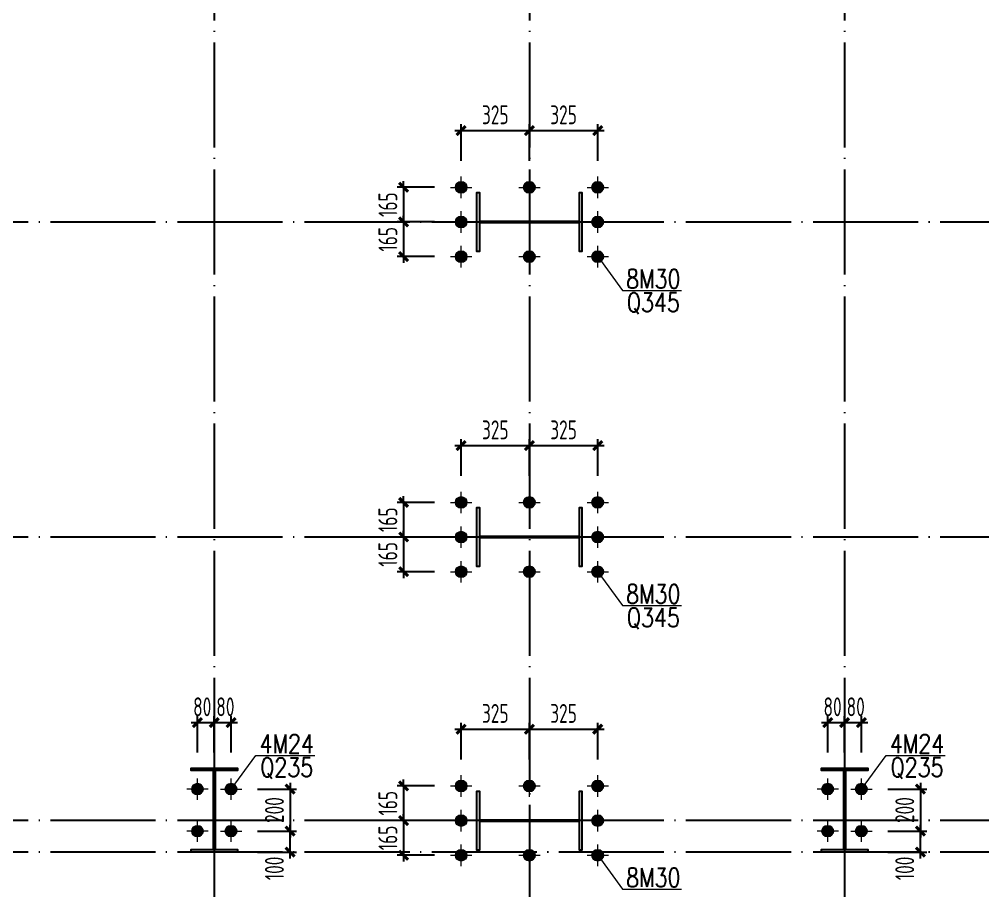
# Model space of a CAD drawing. Extents: x -1389621 to 57380, y -92505 to 283644.
# Drawn here: x -364375 to -346033, y 76332 to 92927 of the extents above; entities that cross this region are included whole.
import ezdxf
from ezdxf.enums import TextEntityAlignment as Align

# ---------------------------------------------------------------- set-up
doc = ezdxf.new("R2010")
doc.units = 0
doc.header["$LTSCALE"] = 100
doc.header["$MEASUREMENT"] = 0
doc.linetypes.add('CENTERX2', pattern=[101.6, 63.5, -12.7, 12.7, -12.7])
doc.linetypes.add('DOTE', pattern=[2.42, 2, -0.2, 0.02, -0.2])
doc.layers.get('0').update_dxf_attribs({"linetype": 'CONTINUOUS'})
doc.layers.get('Defpoints').update_dxf_attribs({"linetype": 'CONTINUOUS'})
for name, color, linetype in [('11000', 4, 'CONTINUOUS'), ('DIM', 3, 'CONTINUOUS'), ('DOTE', 1, 'DOTE'), ('PUB_DIM', 3, 'CONTINUOUS'), ('柱子', 3, 'CONTINUOUS')]:
    doc.layers.add(name, color=color, linetype=linetype)
doc.layers.add('PUB_TEXT', color=7, linetype='CONTINUOUS', lineweight=15)
doc.layers.add('轴线', color=1, linetype='CENTERX2', lineweight=13)
doc.styles.add('hztxt', font='txt', dxfattribs={"width": 0.7, "height": 10, "bigfont": 'hztxt.shx'})
doc.styles.add('TSSD_Dimension', font='tssdeng.shx', dxfattribs={"width": 0.7, "bigfont": 'hztxt.shx'})
doc.dimstyles.new('TSSD_100_100', dxfattribs={"dimtxt": 300, "dimasz": 100, "dimexe": 100, "dimexo": 250, "dimgap": 100, "dimtad": 1, "dimdec": 0, "dimzin": 0, "dimdsep": 46, "dimtxsty": 'TSSD_Dimension', "dimblk": 'ARCHTICK', "dimblk1": 'ARCHTICK', "dimblk2": 'ARCHTICK', "dimcen": 0, "dimdle": 100, "dimclrt": 7, "dimadec": 0, "dimazin": 0, "dimtfac": 1, "dimtdec": 0, "dimtix": 1, "dimtmove": 2, "dimatfit": 3, "dimfxl": 0, "dimtolj": 1, "dimtzin": 0, "dimarcsym": 0})

# ---------------------------------------------------------------- blocks, each defined once
blk = doc.blocks.new('_ArchTick')
at = {"color": 0, "linetype": 'ByBlock'}
blk.add_lwpolyline([(-0.71, -0.71, 0.5, 0.5, 0), (0.71, 0.71, 0.5, 0.5, 0)], format="xyseb", dxfattribs=at)
blk = doc.blocks.new('*D492')
at = {"layer": 'Defpoints', "color": 0, "ltscale": 100}
for p in [(-356167, 83727), (-357058, 83067), (-356167, 83067)]:
    blk.add_point(p, dxfattribs=at)
at = {"layer": 'DIM', "color": 0, "lineweight": -2, "ltscale": 100}
for p, q in [((-357058, 83727), (-357058, 83847)), ((-356467, 83727), (-357178, 83727)), ((-357058, 83727), (-357058, 83067)), ((-356467, 83067), (-357178, 83067)), ((-357058, 83067), (-357058, 82947))]:
    blk.add_line(p, q, dxfattribs=at)
at = {"layer": 'DIM', "color": 0, "lineweight": -2, "ltscale": 100, "xscale": 120, "yscale": 120, "zscale": 120}
for p, rotation in [((-357058, 83727), 270), ((-357058, 83067), 90)]:
    blk.add_blockref('_ArchTick', p, dxfattribs=dict(at, rotation=rotation))
at = {"layer": 'DIM', "color": 7, "ltscale": 100, "insert": (-357358, 83397), "char_height": 360, "attachment_point": 5, "rotation": 90, "style": 'TSSD_Dimension'}
blk.add_mtext('\\A1;165', dxfattribs=at)
blk = doc.blocks.new('*D493')
at = {"layer": 'Defpoints', "color": 0, "ltscale": 100}
for p in [(-354663, 84808), (-355963, 83931), (-354663, 83931)]:
    blk.add_point(p, dxfattribs=at)
at = {"layer": 'DIM', "color": 0, "lineweight": -2, "ltscale": 100}
for p, q in [((-355963, 84231), (-355963, 84928)), ((-354663, 84231), (-354663, 84928)), ((-356083, 84808), (-354543, 84808))]:
    blk.add_line(p, q, dxfattribs=at)
at = {"layer": 'DIM', "color": 0, "lineweight": -2, "ltscale": 100, "xscale": 120, "yscale": 120, "zscale": 120, "rotation": 180}
blk.add_blockref('_ArchTick', (-355963, 84808), dxfattribs=at)
at = {"layer": 'DIM', "color": 0, "lineweight": -2, "ltscale": 100, "xscale": 120, "yscale": 120, "zscale": 120}
blk.add_blockref('_ArchTick', (-354663, 84808), dxfattribs=at)
at = {"layer": 'DIM', "color": 7, "ltscale": 100, "insert": (-355313, 85108), "char_height": 360, "attachment_point": 5, "style": 'TSSD_Dimension'}
blk.add_mtext('\\A1;325', dxfattribs=at)
blk = doc.blocks.new('*D494')
at = {"layer": 'Defpoints', "color": 0, "ltscale": 100}
for p in [(-353363, 84808), (-354663, 83931), (-353363, 83931)]:
    blk.add_point(p, dxfattribs=at)
at = {"layer": 'DIM', "color": 0, "lineweight": -2, "ltscale": 100}
for p, q in [((-354663, 84231), (-354663, 84928)), ((-353363, 84231), (-353363, 84928)), ((-354783, 84808), (-353243, 84808))]:
    blk.add_line(p, q, dxfattribs=at)
at = {"layer": 'DIM', "color": 0, "lineweight": -2, "ltscale": 100, "xscale": 120, "yscale": 120, "zscale": 120, "rotation": 180}
blk.add_blockref('_ArchTick', (-354663, 84808), dxfattribs=at)
at = {"layer": 'DIM', "color": 0, "lineweight": -2, "ltscale": 100, "xscale": 120, "yscale": 120, "zscale": 120}
blk.add_blockref('_ArchTick', (-353363, 84808), dxfattribs=at)
at = {"layer": 'DIM', "color": 7, "ltscale": 100, "insert": (-354013, 85108), "char_height": 360, "attachment_point": 5, "style": 'TSSD_Dimension'}
blk.add_mtext('\\A1;325', dxfattribs=at)
blk = doc.blocks.new('*D495')
at = {"layer": 'Defpoints', "color": 0, "ltscale": 100}
for p in [(-356167, 83067), (-357058, 82407), (-356167, 82407)]:
    blk.add_point(p, dxfattribs=at)
at = {"layer": 'DIM', "color": 0, "lineweight": -2, "ltscale": 100}
for p, q in [((-357058, 83067), (-357058, 83187)), ((-356467, 83067), (-357178, 83067)), ((-357058, 83067), (-357058, 82407)), ((-356467, 82407), (-357178, 82407)), ((-357058, 82407), (-357058, 82287))]:
    blk.add_line(p, q, dxfattribs=at)
at = {"layer": 'DIM', "color": 0, "lineweight": -2, "ltscale": 100, "xscale": 120, "yscale": 120, "zscale": 120}
for p, rotation in [((-357058, 83067), 270), ((-357058, 82407), 90)]:
    blk.add_blockref('_ArchTick', p, dxfattribs=dict(at, rotation=rotation))
at = {"layer": 'DIM', "color": 7, "ltscale": 100, "insert": (-357358, 82737), "char_height": 360, "attachment_point": 5, "rotation": 90, "style": 'TSSD_Dimension'}
blk.add_mtext('\\A1;165', dxfattribs=at)
blk = doc.blocks.new('*D506')
at = {"layer": 'Defpoints', "color": 0, "ltscale": 100}
for p in [(-356167, 89727), (-357058, 89067), (-356167, 89067)]:
    blk.add_point(p, dxfattribs=at)
at = {"layer": 'DIM', "color": 0, "lineweight": -2, "ltscale": 100}
for p, q in [((-356467, 89727), (-357178, 89727)), ((-357058, 89727), (-357058, 89847)), ((-357058, 89727), (-357058, 89067)), ((-356467, 89067), (-357178, 89067)), ((-357058, 89067), (-357058, 88947))]:
    blk.add_line(p, q, dxfattribs=at)
at = {"layer": 'DIM', "color": 0, "lineweight": -2, "ltscale": 100, "xscale": 120, "yscale": 120, "zscale": 120}
for p, rotation in [((-357058, 89727), 270), ((-357058, 89067), 90)]:
    blk.add_blockref('_ArchTick', p, dxfattribs=dict(at, rotation=rotation))
at = {"layer": 'DIM', "color": 7, "ltscale": 100, "insert": (-357358, 89397), "char_height": 360, "attachment_point": 5, "rotation": 90, "style": 'TSSD_Dimension'}
blk.add_mtext('\\A1;165', dxfattribs=at)
blk = doc.blocks.new('*D507')
at = {"layer": 'Defpoints', "color": 0, "ltscale": 100}
for p in [(-354663, 90808), (-355963, 89931), (-354663, 89931)]:
    blk.add_point(p, dxfattribs=at)
at = {"layer": 'DIM', "color": 0, "lineweight": -2, "ltscale": 100}
for p, q in [((-356083, 90808), (-354543, 90808)), ((-355963, 90231), (-355963, 90928)), ((-354663, 90231), (-354663, 90928))]:
    blk.add_line(p, q, dxfattribs=at)
at = {"layer": 'DIM', "color": 0, "lineweight": -2, "ltscale": 100, "xscale": 120, "yscale": 120, "zscale": 120, "rotation": 180}
blk.add_blockref('_ArchTick', (-355963, 90808), dxfattribs=at)
at = {"layer": 'DIM', "color": 0, "lineweight": -2, "ltscale": 100, "xscale": 120, "yscale": 120, "zscale": 120}
blk.add_blockref('_ArchTick', (-354663, 90808), dxfattribs=at)
at = {"layer": 'DIM', "color": 7, "ltscale": 100, "insert": (-355313, 91108), "char_height": 360, "attachment_point": 5, "style": 'TSSD_Dimension'}
blk.add_mtext('\\A1;325', dxfattribs=at)
blk = doc.blocks.new('*D508')
at = {"layer": 'Defpoints', "color": 0, "ltscale": 100}
for p in [(-353363, 90808), (-354663, 89931), (-353363, 89931)]:
    blk.add_point(p, dxfattribs=at)
at = {"layer": 'DIM', "color": 0, "lineweight": -2, "ltscale": 100}
for p, q in [((-354783, 90808), (-353243, 90808)), ((-354663, 90231), (-354663, 90928)), ((-353363, 90231), (-353363, 90928))]:
    blk.add_line(p, q, dxfattribs=at)
at = {"layer": 'DIM', "color": 0, "lineweight": -2, "ltscale": 100, "xscale": 120, "yscale": 120, "zscale": 120, "rotation": 180}
blk.add_blockref('_ArchTick', (-354663, 90808), dxfattribs=at)
at = {"layer": 'DIM', "color": 0, "lineweight": -2, "ltscale": 100, "xscale": 120, "yscale": 120, "zscale": 120}
blk.add_blockref('_ArchTick', (-353363, 90808), dxfattribs=at)
at = {"layer": 'DIM', "color": 7, "ltscale": 100, "insert": (-354013, 91108), "char_height": 360, "attachment_point": 5, "style": 'TSSD_Dimension'}
blk.add_mtext('\\A1;325', dxfattribs=at)
blk = doc.blocks.new('*D509')
at = {"layer": 'Defpoints', "color": 0, "ltscale": 100}
for p in [(-356167, 89067), (-357058, 88407), (-356167, 88407)]:
    blk.add_point(p, dxfattribs=at)
at = {"layer": 'DIM', "color": 0, "lineweight": -2, "ltscale": 100}
for p, q in [((-357058, 89067), (-357058, 89187)), ((-356467, 89067), (-357178, 89067)), ((-357058, 89067), (-357058, 88407)), ((-356467, 88407), (-357178, 88407)), ((-357058, 88407), (-357058, 88287))]:
    blk.add_line(p, q, dxfattribs=at)
at = {"layer": 'DIM', "color": 0, "lineweight": -2, "ltscale": 100, "xscale": 120, "yscale": 120, "zscale": 120}
for p, rotation in [((-357058, 89067), 270), ((-357058, 88407), 90)]:
    blk.add_blockref('_ArchTick', p, dxfattribs=dict(at, rotation=rotation))
at = {"layer": 'DIM', "color": 7, "ltscale": 100, "insert": (-357358, 88737), "char_height": 360, "attachment_point": 5, "rotation": 90, "style": 'TSSD_Dimension'}
blk.add_mtext('\\A1;165', dxfattribs=at)
blk = doc.blocks.new('*D520')
at = {"layer": 'Defpoints', "color": 0, "ltscale": 100}
for p in [(-356167, 78327), (-357058, 77667), (-356167, 77667)]:
    blk.add_point(p, dxfattribs=at)
at = {"layer": 'DIM', "color": 0, "lineweight": -2, "ltscale": 100}
for p, q in [((-356467, 78327), (-357178, 78327)), ((-357058, 78327), (-357058, 78447)), ((-357058, 78327), (-357058, 77667)), ((-356467, 77667), (-357178, 77667)), ((-357058, 77667), (-357058, 77547))]:
    blk.add_line(p, q, dxfattribs=at)
at = {"layer": 'DIM', "color": 0, "lineweight": -2, "ltscale": 100, "xscale": 120, "yscale": 120, "zscale": 120}
for p, rotation in [((-357058, 78327), 270), ((-357058, 77667), 90)]:
    blk.add_blockref('_ArchTick', p, dxfattribs=dict(at, rotation=rotation))
at = {"layer": 'DIM', "color": 7, "ltscale": 100, "insert": (-357358, 77997), "char_height": 360, "attachment_point": 5, "rotation": 90, "style": 'TSSD_Dimension'}
blk.add_mtext('\\A1;165', dxfattribs=at)
blk = doc.blocks.new('*D521')
at = {"layer": 'Defpoints', "color": 0, "ltscale": 100}
for p in [(-354663, 79408), (-355963, 78531), (-354663, 78531)]:
    blk.add_point(p, dxfattribs=at)
at = {"layer": 'DIM', "color": 0, "lineweight": -2, "ltscale": 100}
for p, q in [((-355963, 78831), (-355963, 79528)), ((-354663, 78831), (-354663, 79528)), ((-356083, 79408), (-354543, 79408))]:
    blk.add_line(p, q, dxfattribs=at)
at = {"layer": 'DIM', "color": 0, "lineweight": -2, "ltscale": 100, "xscale": 120, "yscale": 120, "zscale": 120, "rotation": 180}
blk.add_blockref('_ArchTick', (-355963, 79408), dxfattribs=at)
at = {"layer": 'DIM', "color": 0, "lineweight": -2, "ltscale": 100, "xscale": 120, "yscale": 120, "zscale": 120}
blk.add_blockref('_ArchTick', (-354663, 79408), dxfattribs=at)
at = {"layer": 'DIM', "color": 7, "ltscale": 100, "insert": (-355313, 79708), "char_height": 360, "attachment_point": 5, "style": 'TSSD_Dimension'}
blk.add_mtext('\\A1;325', dxfattribs=at)
blk = doc.blocks.new('*D522')
at = {"layer": 'Defpoints', "color": 0, "ltscale": 100}
for p in [(-353363, 79408), (-354663, 78531), (-353363, 78531)]:
    blk.add_point(p, dxfattribs=at)
at = {"layer": 'DIM', "color": 0, "lineweight": -2, "ltscale": 100}
for p, q in [((-354663, 78831), (-354663, 79528)), ((-353363, 78831), (-353363, 79528)), ((-354783, 79408), (-353243, 79408))]:
    blk.add_line(p, q, dxfattribs=at)
at = {"layer": 'DIM', "color": 0, "lineweight": -2, "ltscale": 100, "xscale": 120, "yscale": 120, "zscale": 120, "rotation": 180}
blk.add_blockref('_ArchTick', (-354663, 79408), dxfattribs=at)
at = {"layer": 'DIM', "color": 0, "lineweight": -2, "ltscale": 100, "xscale": 120, "yscale": 120, "zscale": 120}
blk.add_blockref('_ArchTick', (-353363, 79408), dxfattribs=at)
at = {"layer": 'DIM', "color": 7, "ltscale": 100, "insert": (-354013, 79708), "char_height": 360, "attachment_point": 5, "style": 'TSSD_Dimension'}
blk.add_mtext('\\A1;325', dxfattribs=at)
blk = doc.blocks.new('*D523')
at = {"layer": 'Defpoints', "color": 0, "ltscale": 100}
for p in [(-356167, 77667), (-357058, 77007), (-356167, 77007)]:
    blk.add_point(p, dxfattribs=at)
at = {"layer": 'DIM', "color": 0, "lineweight": -2, "ltscale": 100}
for p, q in [((-357058, 77667), (-357058, 77787)), ((-356467, 77667), (-357178, 77667)), ((-357058, 77667), (-357058, 77007)), ((-356467, 77007), (-357178, 77007)), ((-357058, 77007), (-357058, 76887))]:
    blk.add_line(p, q, dxfattribs=at)
at = {"layer": 'DIM', "color": 0, "lineweight": -2, "ltscale": 100, "xscale": 120, "yscale": 120, "zscale": 120}
for p, rotation in [((-357058, 77667), 270), ((-357058, 77007), 90)]:
    blk.add_blockref('_ArchTick', p, dxfattribs=dict(at, rotation=rotation))
at = {"layer": 'DIM', "color": 7, "ltscale": 100, "insert": (-357358, 77337), "char_height": 360, "attachment_point": 5, "rotation": 90, "style": 'TSSD_Dimension'}
blk.add_mtext('\\A1;165', dxfattribs=at)
blk = doc.blocks.new('*D686')
at = {"layer": 'Defpoints', "color": 0, "ltscale": 100}
for p in [(-360343, 79534), (-360663, 78667), (-360343, 78667)]:
    blk.add_point(p, dxfattribs=at)
at = {"layer": 'DIM', "color": 0, "lineweight": -2, "ltscale": 100}
for p, q in [((-360663, 78967), (-360663, 79654)), ((-360343, 78967), (-360343, 79654)), ((-360783, 79534), (-360223, 79534))]:
    blk.add_line(p, q, dxfattribs=at)
at = {"layer": 'DIM', "color": 0, "lineweight": -2, "ltscale": 100, "xscale": 120, "yscale": 120, "zscale": 120, "rotation": 180}
blk.add_blockref('_ArchTick', (-360663, 79534), dxfattribs=at)
at = {"layer": 'DIM', "color": 0, "lineweight": -2, "ltscale": 100, "xscale": 120, "yscale": 120, "zscale": 120}
blk.add_blockref('_ArchTick', (-360343, 79534), dxfattribs=at)
at = {"layer": 'DIM', "color": 7, "ltscale": 100, "insert": (-360451, 79834), "char_height": 360, "attachment_point": 5, "style": 'TSSD_Dimension'}
blk.add_mtext('\\A1;80', dxfattribs=at)
blk = doc.blocks.new('*D687')
at = {"layer": 'Defpoints', "color": 0, "ltscale": 100}
for p in [(-360663, 79534), (-360983, 78667), (-360663, 78667)]:
    blk.add_point(p, dxfattribs=at)
at = {"layer": 'DIM', "color": 0, "lineweight": -2, "ltscale": 100}
for p, q in [((-360983, 78967), (-360983, 79654)), ((-360663, 78967), (-360663, 79654)), ((-361103, 79534), (-360543, 79534))]:
    blk.add_line(p, q, dxfattribs=at)
at = {"layer": 'DIM', "color": 0, "lineweight": -2, "ltscale": 100, "xscale": 120, "yscale": 120, "zscale": 120, "rotation": 180}
blk.add_blockref('_ArchTick', (-360983, 79534), dxfattribs=at)
at = {"layer": 'DIM', "color": 0, "lineweight": -2, "ltscale": 100, "xscale": 120, "yscale": 120, "zscale": 120}
blk.add_blockref('_ArchTick', (-360663, 79534), dxfattribs=at)
at = {"layer": 'DIM', "color": 7, "ltscale": 100, "insert": (-360892, 79834), "char_height": 360, "attachment_point": 5, "style": 'TSSD_Dimension'}
blk.add_mtext('\\A1;80', dxfattribs=at)
blk = doc.blocks.new('*D688')
at = {"layer": 'Defpoints', "color": 0, "ltscale": 100}
for p in [(-360139, 78267), (-360139, 77467), (-359218, 77467)]:
    blk.add_point(p, dxfattribs=at)
at = {"layer": 'DIM', "color": 0, "lineweight": -2, "ltscale": 100}
for p, q in [((-359218, 78387), (-359218, 77347)), ((-359839, 78267), (-359098, 78267)), ((-359839, 77467), (-359098, 77467))]:
    blk.add_line(p, q, dxfattribs=at)
at = {"layer": 'DIM', "color": 0, "lineweight": -2, "ltscale": 100, "xscale": 120, "yscale": 120, "zscale": 120}
for p, rotation in [((-359218, 78267), 90), ((-359218, 77467), 270)]:
    blk.add_blockref('_ArchTick', p, dxfattribs=dict(at, rotation=rotation))
at = {"layer": 'DIM', "color": 7, "ltscale": 100, "insert": (-359518, 77867), "char_height": 360, "attachment_point": 5, "rotation": 90, "style": 'TSSD_Dimension'}
blk.add_mtext('\\A1;200', dxfattribs=at)
blk = doc.blocks.new('*D689')
at = {"layer": 'Defpoints', "color": 0, "ltscale": 100}
for p in [(-360139, 77467), (-359218, 77467), (-360139, 77067)]:
    blk.add_point(p, dxfattribs=at)
at = {"layer": 'DIM', "color": 0, "lineweight": -2, "ltscale": 100}
for p, q in [((-359839, 77467), (-359098, 77467)), ((-359218, 76947), (-359218, 77587)), ((-359839, 77067), (-359098, 77067))]:
    blk.add_line(p, q, dxfattribs=at)
at = {"layer": 'DIM', "color": 0, "lineweight": -2, "ltscale": 100, "xscale": 120, "yscale": 120, "zscale": 120}
for p, rotation in [((-359218, 77467), 90), ((-359218, 77067), 270)]:
    blk.add_blockref('_ArchTick', p, dxfattribs=dict(at, rotation=rotation))
at = {"layer": 'DIM', "color": 7, "ltscale": 100, "insert": (-359518, 76757), "char_height": 360, "attachment_point": 5, "rotation": 90, "style": 'TSSD_Dimension'}
blk.add_mtext('\\A1;100', dxfattribs=at)
blk = doc.blocks.new('*D690')
at = {"layer": 'Defpoints', "color": 0, "ltscale": 100}
for p in [(-348343, 79534), (-348663, 78667), (-348343, 78667)]:
    blk.add_point(p, dxfattribs=at)
at = {"layer": 'DIM', "color": 0, "lineweight": -2, "ltscale": 100}
for p, q in [((-348663, 78967), (-348663, 79654)), ((-348343, 78967), (-348343, 79654)), ((-348783, 79534), (-348223, 79534))]:
    blk.add_line(p, q, dxfattribs=at)
at = {"layer": 'DIM', "color": 0, "lineweight": -2, "ltscale": 100, "xscale": 120, "yscale": 120, "zscale": 120, "rotation": 180}
blk.add_blockref('_ArchTick', (-348663, 79534), dxfattribs=at)
at = {"layer": 'DIM', "color": 0, "lineweight": -2, "ltscale": 100, "xscale": 120, "yscale": 120, "zscale": 120}
blk.add_blockref('_ArchTick', (-348343, 79534), dxfattribs=at)
at = {"layer": 'DIM', "color": 7, "ltscale": 100, "insert": (-348451, 79834), "char_height": 360, "attachment_point": 5, "style": 'TSSD_Dimension'}
blk.add_mtext('\\A1;80', dxfattribs=at)
blk = doc.blocks.new('*D691')
at = {"layer": 'Defpoints', "color": 0, "ltscale": 100}
for p in [(-348663, 79534), (-348983, 78667), (-348663, 78667)]:
    blk.add_point(p, dxfattribs=at)
at = {"layer": 'DIM', "color": 0, "lineweight": -2, "ltscale": 100}
for p, q in [((-348983, 78967), (-348983, 79654)), ((-348663, 78967), (-348663, 79654)), ((-349103, 79534), (-348543, 79534))]:
    blk.add_line(p, q, dxfattribs=at)
at = {"layer": 'DIM', "color": 0, "lineweight": -2, "ltscale": 100, "xscale": 120, "yscale": 120, "zscale": 120, "rotation": 180}
blk.add_blockref('_ArchTick', (-348983, 79534), dxfattribs=at)
at = {"layer": 'DIM', "color": 0, "lineweight": -2, "ltscale": 100, "xscale": 120, "yscale": 120, "zscale": 120}
blk.add_blockref('_ArchTick', (-348663, 79534), dxfattribs=at)
at = {"layer": 'DIM', "color": 7, "ltscale": 100, "insert": (-348892, 79834), "char_height": 360, "attachment_point": 5, "style": 'TSSD_Dimension'}
blk.add_mtext('\\A1;80', dxfattribs=at)
blk = doc.blocks.new('*D692')
at = {"layer": 'Defpoints', "color": 0, "ltscale": 100}
for p in [(-348139, 78267), (-348139, 77467), (-347218, 77467)]:
    blk.add_point(p, dxfattribs=at)
at = {"layer": 'DIM', "color": 0, "lineweight": -2, "ltscale": 100}
for p, q in [((-347218, 78387), (-347218, 77347)), ((-347839, 78267), (-347098, 78267)), ((-347839, 77467), (-347098, 77467))]:
    blk.add_line(p, q, dxfattribs=at)
at = {"layer": 'DIM', "color": 0, "lineweight": -2, "ltscale": 100, "xscale": 120, "yscale": 120, "zscale": 120}
for p, rotation in [((-347218, 78267), 90), ((-347218, 77467), 270)]:
    blk.add_blockref('_ArchTick', p, dxfattribs=dict(at, rotation=rotation))
at = {"layer": 'DIM', "color": 7, "ltscale": 100, "insert": (-347518, 77867), "char_height": 360, "attachment_point": 5, "rotation": 90, "style": 'TSSD_Dimension'}
blk.add_mtext('\\A1;200', dxfattribs=at)
blk = doc.blocks.new('*D693')
at = {"layer": 'Defpoints', "color": 0, "ltscale": 100}
for p in [(-348139, 77467), (-347218, 77467), (-348139, 77067)]:
    blk.add_point(p, dxfattribs=at)
at = {"layer": 'DIM', "color": 0, "lineweight": -2, "ltscale": 100}
for p, q in [((-347839, 77467), (-347098, 77467)), ((-347218, 76947), (-347218, 77587)), ((-347839, 77067), (-347098, 77067))]:
    blk.add_line(p, q, dxfattribs=at)
at = {"layer": 'DIM', "color": 0, "lineweight": -2, "ltscale": 100, "xscale": 120, "yscale": 120, "zscale": 120}
for p, rotation in [((-347218, 77467), 90), ((-347218, 77067), 270)]:
    blk.add_blockref('_ArchTick', p, dxfattribs=dict(at, rotation=rotation))
at = {"layer": 'DIM', "color": 7, "ltscale": 100, "insert": (-347518, 76757), "char_height": 360, "attachment_point": 5, "rotation": 90, "style": 'TSSD_Dimension'}
blk.add_mtext('\\A1;100', dxfattribs=at)

msp = doc.modelspace()

# ---------------------------------------------------------------- hatches: boundary and pattern name
h = msp.add_hatch(color=256)
edge = h.paths.add_edge_path()
edge.add_arc((-355962.633, 89726.574), 104, 0, 360)
h = msp.add_hatch(color=256)
edge = h.paths.add_edge_path()
edge.add_arc((-354662.633, 89726.574), 104, 0, 360)
h = msp.add_hatch(color=256)
edge = h.paths.add_edge_path()
edge.add_arc((-353362.633, 89726.574), 104, 0, 360)
h = msp.add_hatch(color=256)
edge = h.paths.add_edge_path()
edge.add_arc((-355962.633, 89066.574), 104, 0, 360)
h = msp.add_hatch(color=256)
edge = h.paths.add_edge_path()
edge.add_arc((-353362.633, 89066.574), 104, 0, 360)
h = msp.add_hatch(color=256)
edge = h.paths.add_edge_path()
edge.add_arc((-355962.633, 88406.574), 104, 0, 360)
h = msp.add_hatch(color=256)
edge = h.paths.add_edge_path()
edge.add_arc((-354662.633, 88406.574), 104, 0, 360)
h = msp.add_hatch(color=256)
edge = h.paths.add_edge_path()
edge.add_arc((-353362.633, 88406.574), 104, 0, 360)
h = msp.add_hatch(color=256)
edge = h.paths.add_edge_path()
edge.add_arc((-355962.633, 83726.574), 104, 0, 360)
h = msp.add_hatch(color=256)
edge = h.paths.add_edge_path()
edge.add_arc((-354662.633, 83726.574), 104, 0, 360)
h = msp.add_hatch(color=256)
edge = h.paths.add_edge_path()
edge.add_arc((-353362.633, 83726.574), 104, 0, 360)
h = msp.add_hatch(color=256)
edge = h.paths.add_edge_path()
edge.add_arc((-355962.633, 83066.574), 104, 0, 360)
h = msp.add_hatch(color=256)
edge = h.paths.add_edge_path()
edge.add_arc((-353362.633, 83066.574), 104, 0, 360)
h = msp.add_hatch(color=256)
edge = h.paths.add_edge_path()
edge.add_arc((-355962.633, 82406.574), 104, 0, 360)
h = msp.add_hatch(color=256)
edge = h.paths.add_edge_path()
edge.add_arc((-354662.633, 82406.574), 104, 0, 360)
h = msp.add_hatch(color=256)
edge = h.paths.add_edge_path()
edge.add_arc((-353362.633, 82406.574), 104, 0, 360)
h = msp.add_hatch(color=256)
edge = h.paths.add_edge_path()
edge.add_arc((-360982.633, 78266.574), 104, 0, 360)
h = msp.add_hatch(color=256)
edge = h.paths.add_edge_path()
edge.add_arc((-360342.633, 78266.574), 104, 0, 360)
h = msp.add_hatch(color=256)
edge = h.paths.add_edge_path()
edge.add_arc((-355962.633, 78326.574), 104, 0, 360)
h = msp.add_hatch(color=256)
edge = h.paths.add_edge_path()
edge.add_arc((-354662.633, 78326.574), 104, 0, 360)
h = msp.add_hatch(color=256)
edge = h.paths.add_edge_path()
edge.add_arc((-353362.633, 78326.574), 104, 0, 360)
h = msp.add_hatch(color=256)
edge = h.paths.add_edge_path()
edge.add_arc((-348982.633, 78266.574), 104, 0, 360)
h = msp.add_hatch(color=256)
edge = h.paths.add_edge_path()
edge.add_arc((-348342.633, 78266.574), 104, 0, 360)
h = msp.add_hatch(color=256)
edge = h.paths.add_edge_path()
edge.add_arc((-355962.633, 77666.574), 104, 0, 360)
h = msp.add_hatch(color=256)
edge = h.paths.add_edge_path()
edge.add_arc((-353362.633, 77666.574), 104, 0, 360)
h = msp.add_hatch(color=256)
edge = h.paths.add_edge_path()
edge.add_arc((-360982.633, 77466.574), 104, 0, 360)
h = msp.add_hatch(color=256)
edge = h.paths.add_edge_path()
edge.add_arc((-360342.633, 77466.574), 104, 0, 360)
h = msp.add_hatch(color=256)
edge = h.paths.add_edge_path()
edge.add_arc((-348982.633, 77466.574), 104, 0, 360)
h = msp.add_hatch(color=256)
edge = h.paths.add_edge_path()
edge.add_arc((-348342.633, 77466.574), 104, 0, 360)
h = msp.add_hatch(color=256)
edge = h.paths.add_edge_path()
edge.add_arc((-355962.633, 77006.574), 104, 0, 360)
h = msp.add_hatch(color=256)
edge = h.paths.add_edge_path()
edge.add_arc((-354662.633, 77006.574), 104, 0, 360)
h = msp.add_hatch(color=256)
edge = h.paths.add_edge_path()
edge.add_arc((-353362.633, 77006.574), 104, 0, 360)

# ---------------------------------------------------------------- linework, layer by layer
at = {"layer": '11000'}
for centre in [(-355962.633, 89726.574), (-354662.633, 89726.574), (-353362.633, 89726.574), (-355962.633, 89066.574), (-353362.633, 89066.574), (-355962.633, 88406.574), (-354662.633, 88406.574), (-353362.633, 88406.574), (-355962.633, 83726.574), (-354662.633, 83726.574), (-353362.633, 83726.574), (-355962.633, 83066.574), (-353362.633, 83066.574), (-355962.633, 82406.574), (-354662.633, 82406.574), (-353362.633, 82406.574), (-360982.633, 78266.574), (-360342.633, 78266.574), (-355962.633, 78326.574), (-354662.633, 78326.574), (-353362.633, 78326.574), (-348982.633, 78266.574), (-348342.633, 78266.574), (-355962.633, 77666.574), (-353362.633, 77666.574), (-360982.633, 77466.574), (-360342.633, 77466.574), (-348982.633, 77466.574), (-348342.633, 77466.574), (-355962.633, 77006.574), (-354662.633, 77006.574), (-353362.633, 77006.574)]:
    msp.add_circle(centre, 104, dxfattribs=at)
at = {"layer": 'DOTE', "linetype": 'DOTE', "ltscale": 10}
for p, q in [((-360662.633, 150566.574), (-360662.633, 75566.574)), ((-354662.633, 150566.574), (-354662.633, 75566.574)), ((-348662.633, 150566.574), (-348662.633, 75566.574)), ((-335162.633, 89066.574), (-376584.631, 89066.574)), ((-335162.633, 83066.574), (-376584.631, 83066.574)), ((-335162.633, 77666.574), (-372262.633, 77666.574)), ((-335162.633, 77066.574), (-376584.631, 77066.574))]:
    msp.add_line(p, q, dxfattribs=at)
at = {"layer": 'PUB_TEXT'}
for p, q in [((-353362.633, 88406.574), (-352891.365, 87763.667)), ((-352891.365, 87763.667), (-351765.713, 87763.667)), ((-353362.633, 82406.574), (-352891.365, 81763.667)), ((-352891.365, 81763.667), (-351765.713, 81763.667)), ((-360342.633, 78266.574), (-359871.365, 78909.48)), ((-359871.365, 78909.48), (-358745.713, 78909.48)), ((-348342.633, 78266.574), (-347871.365, 78909.48)), ((-347871.365, 78909.48), (-346745.713, 78909.48)), ((-353362.633, 77006.574), (-352891.365, 76363.667)), ((-352891.365, 76363.667), (-351765.713, 76363.667))]:
    msp.add_line(p, q, dxfattribs=at)
at = {"layer": '柱子', "ltscale": 100}
for points in [[(-355614.633, 89050.574), (-355614.633, 88506.574), (-355662.633, 88506.574), (-355662.633, 89626.574), (-355614.633, 89626.574), (-355614.633, 89082.574), (-353710.633, 89082.574), (-353710.633, 89626.574), (-353662.633, 89626.574), (-353662.633, 88506.574), (-353710.633, 88506.574), (-353710.633, 89050.574)], [(-355614.633, 83050.574), (-355614.633, 82506.574), (-355662.633, 82506.574), (-355662.633, 83626.574), (-355614.633, 83626.574), (-355614.633, 83082.574), (-353710.633, 83082.574), (-353710.633, 83626.574), (-353662.633, 83626.574), (-353662.633, 82506.574), (-353710.633, 82506.574), (-353710.633, 83050.574)], [(-360646.633, 77114.574), (-360222.633, 77114.574), (-360222.633, 77066.574), (-361102.633, 77066.574), (-361102.633, 77114.574), (-360678.633, 77114.574), (-360678.633, 78618.574), (-361102.633, 78618.574), (-361102.633, 78666.574), (-360222.633, 78666.574), (-360222.633, 78618.574), (-360646.633, 78618.574)], [(-348646.633, 77114.574), (-348222.633, 77114.574), (-348222.633, 77066.574), (-349102.633, 77066.574), (-349102.633, 77114.574), (-348678.633, 77114.574), (-348678.633, 78618.574), (-349102.633, 78618.574), (-349102.633, 78666.574), (-348222.633, 78666.574), (-348222.633, 78618.574), (-348646.633, 78618.574)], [(-355614.633, 77650.574), (-355614.633, 77106.574), (-355662.633, 77106.574), (-355662.633, 78226.574), (-355614.633, 78226.574), (-355614.633, 77682.574), (-353710.633, 77682.574), (-353710.633, 78226.574), (-353662.633, 78226.574), (-353662.633, 77106.574), (-353710.633, 77106.574), (-353710.633, 77650.574)]]:
    msp.add_lwpolyline(points, close=True, dxfattribs=at)
at = {"layer": '轴线'}
for p, q in [((-355962.633, 89522.574), (-355962.633, 89930.574)), ((-354662.633, 89522.574), (-354662.633, 89930.574)), ((-353362.633, 89522.574), (-353362.633, 89930.574)), ((-356166.633, 89726.574), (-355758.633, 89726.574)), ((-354866.633, 89726.574), (-354458.633, 89726.574)), ((-353566.633, 89726.574), (-353158.633, 89726.574)), ((-355962.633, 88862.574), (-355962.633, 89270.574)), ((-353362.633, 88862.574), (-353362.633, 89270.574)), ((-356166.633, 89066.574), (-355758.633, 89066.574)), ((-353566.633, 89066.574), (-353158.633, 89066.574)), ((-355962.633, 88202.574), (-355962.633, 88610.574)), ((-354662.633, 88202.574), (-354662.633, 88610.574)), ((-353362.633, 88202.574), (-353362.633, 88610.574)), ((-356166.633, 88406.574), (-355758.633, 88406.574)), ((-354866.633, 88406.574), (-354458.633, 88406.574)), ((-353566.633, 88406.574), (-353158.633, 88406.574)), ((-355962.633, 83522.574), (-355962.633, 83930.574)), ((-354662.633, 83522.574), (-354662.633, 83930.574)), ((-353362.633, 83522.574), (-353362.633, 83930.574)), ((-356166.633, 83726.574), (-355758.633, 83726.574)), ((-354866.633, 83726.574), (-354458.633, 83726.574)), ((-353566.633, 83726.574), (-353158.633, 83726.574)), ((-355962.633, 82862.574), (-355962.633, 83270.574)), ((-353362.633, 82862.574), (-353362.633, 83270.574)), ((-356166.633, 83066.574), (-355758.633, 83066.574)), ((-353566.633, 83066.574), (-353158.633, 83066.574)), ((-355962.633, 82202.574), (-355962.633, 82610.574)), ((-354662.633, 82202.574), (-354662.633, 82610.574)), ((-353362.633, 82202.574), (-353362.633, 82610.574)), ((-356166.633, 82406.574), (-355758.633, 82406.574)), ((-354866.633, 82406.574), (-354458.633, 82406.574)), ((-353566.633, 82406.574), (-353158.633, 82406.574)), ((-355962.633, 78122.574), (-355962.633, 78530.574)), ((-354662.633, 78122.574), (-354662.633, 78530.574)), ((-353362.633, 78122.574), (-353362.633, 78530.574)), ((-360982.633, 78062.574), (-360982.633, 78470.574)), ((-360342.633, 78062.574), (-360342.633, 78470.574)), ((-356166.633, 78326.574), (-355758.633, 78326.574)), ((-354866.633, 78326.574), (-354458.633, 78326.574)), ((-353566.633, 78326.574), (-353158.633, 78326.574)), ((-348982.633, 78062.574), (-348982.633, 78470.574)), ((-348342.633, 78062.574), (-348342.633, 78470.574)), ((-360778.633, 78266.574), (-361186.633, 78266.574)), ((-360546.633, 78266.574), (-360138.633, 78266.574)), ((-348778.633, 78266.574), (-349186.633, 78266.574)), ((-348546.633, 78266.574), (-348138.633, 78266.574)), ((-355962.633, 77462.574), (-355962.633, 77870.574)), ((-353362.633, 77462.574), (-353362.633, 77870.574)), ((-360982.633, 77262.574), (-360982.633, 77670.574)), ((-360342.633, 77262.574), (-360342.633, 77670.574)), ((-356166.633, 77666.574), (-355758.633, 77666.574)), ((-353566.633, 77666.574), (-353158.633, 77666.574)), ((-348982.633, 77262.574), (-348982.633, 77670.574)), ((-348342.633, 77262.574), (-348342.633, 77670.574)), ((-360778.633, 77466.574), (-361186.633, 77466.574)), ((-360546.633, 77466.574), (-360138.633, 77466.574)), ((-348778.633, 77466.574), (-349186.633, 77466.574)), ((-348546.633, 77466.574), (-348138.633, 77466.574)), ((-355962.633, 76802.574), (-355962.633, 77210.574)), ((-354662.633, 76802.574), (-354662.633, 77210.574)), ((-353362.633, 76802.574), (-353362.633, 77210.574)), ((-356166.633, 77006.574), (-355758.633, 77006.574)), ((-354866.633, 77006.574), (-354458.633, 77006.574)), ((-353566.633, 77006.574), (-353158.633, 77006.574))]:
    msp.add_line(p, q, dxfattribs=at)

# ---------------------------------------------------------------- texts
at = {"layer": 'PUB_DIM', "color": 7, "linetype": 'Continuous', "style": 'hztxt', "width": 0.8}
for s, p in [('8M30', (-352304.221, 87983.608)), ('Q345', (-352304.221, 87517.997)), ('8M30', (-352304.221, 81983.608)), ('Q345', (-352304.221, 81517.997)), ('4M24', (-359284.221, 79129.421)), ('4M24', (-347284.221, 79129.421)), ('Q235', (-359284.221, 78663.81)), ('Q235', (-347284.221, 78663.81)), ('8M30', (-352304.221, 76583.608))]:
    msp.add_text(s, height=360, dxfattribs=at).set_placement(p, align=Align.MIDDLE)

# ---------------------------------------------------------------- dimensions: what is measured, and where the dimension line sits
at = {"layer": 'DIM', "ltscale": 100}
for base, p1, p2, picture, middle in [((-354662.633, 90807.694), (-355962.633, 89930.574), (-354662.633, 89930.574), '*D507', (-355312.633, 91107.694)), ((-353362.633, 90807.694), (-354662.633, 89930.574), (-353362.633, 89930.574), '*D508', (-354012.633, 91107.694)), ((-354662.633, 84807.694), (-355962.633, 83930.574), (-354662.633, 83930.574), '*D493', (-355312.633, 85107.694)), ((-353362.633, 84807.694), (-354662.633, 83930.574), (-353362.633, 83930.574), '*D494', (-354012.633, 85107.694)), ((-354662.633, 79407.694), (-355962.633, 78530.574), (-354662.633, 78530.574), '*D521', (-355312.633, 79707.694)), ((-353362.633, 79407.694), (-354662.633, 78530.574), (-353362.633, 78530.574), '*D522', (-354012.633, 79707.694))]:
    dim = msp.add_linear_dim(base=base, p1=p1, p2=p2, text='325', dimstyle='TSSD_100_100', override={"dimscale": 1.2}, dxfattribs=at)
    dim.commit()
    dim.dimension.update_dxf_attribs({"geometry": picture, "text_midpoint": middle})
for base, p1, p2, text, picture, middle in [((-357057.815, 89066.574), (-356166.633, 89726.574), (-356166.633, 89066.574), '165', '*D506', (-357357.815, 89396.574)), ((-357057.815, 88406.574), (-356166.633, 89066.574), (-356166.633, 88406.574), '165', '*D509', (-357357.815, 88736.574)), ((-357057.815, 83066.574), (-356166.633, 83726.574), (-356166.633, 83066.574), '165', '*D492', (-357357.815, 83396.574)), ((-357057.815, 82406.574), (-356166.633, 83066.574), (-356166.633, 82406.574), '165', '*D495', (-357357.815, 82736.574)), ((-359218.083, 77466.574), (-360138.633, 78266.574), (-360138.633, 77466.574), '200', '*D688', (-359518.083, 77866.574)), ((-357057.815, 77666.574), (-356166.633, 78326.574), (-356166.633, 77666.574), '165', '*D520', (-357357.815, 77996.574)), ((-347218.083, 77466.574), (-348138.633, 78266.574), (-348138.633, 77466.574), '200', '*D692', (-347518.083, 77866.574)), ((-357057.815, 77006.574), (-356166.633, 77666.574), (-356166.633, 77006.574), '165', '*D523', (-357357.815, 77336.574))]:
    dim = msp.add_linear_dim(base=base, p1=p1, p2=p2, angle=90, text=text, dimstyle='TSSD_100_100', override={"dimscale": 1.2}, dxfattribs=at)
    dim.commit()
    dim.dimension.update_dxf_attribs({"geometry": picture, "text_midpoint": middle})
for base, p1, p2, picture, middle in [((-360662.633, 79533.889), (-360982.633, 78666.574), (-360662.633, 78666.574), '*D687', (-360891.893, 79833.889)), ((-360342.633, 79533.889), (-360662.633, 78666.574), (-360342.633, 78666.574), '*D686', (-360451.372, 79833.889)), ((-348662.633, 79533.889), (-348982.633, 78666.574), (-348662.633, 78666.574), '*D691', (-348891.893, 79833.889)), ((-348342.633, 79533.889), (-348662.633, 78666.574), (-348342.633, 78666.574), '*D690', (-348451.372, 79833.889))]:
    dim = msp.add_linear_dim(base=base, p1=p1, p2=p2, text='80', dimstyle='TSSD_100_100', override={"dimscale": 1.2}, dxfattribs=at)
    dim.commit()
    dim.dimension.update_dxf_attribs({"geometry": picture, "text_midpoint": middle, "dimtype": 160})
for base, p1, p2, picture, middle in [((-359218.083, 77466.574), (-360138.633, 77066.574), (-360138.633, 77466.574), '*D689', (-359518.083, 76756.881)), ((-347218.083, 77466.574), (-348138.633, 77066.574), (-348138.633, 77466.574), '*D693', (-347518.083, 76756.881))]:
    dim = msp.add_linear_dim(base=base, p1=p1, p2=p2, angle=270, text='100', dimstyle='TSSD_100_100', override={"dimscale": 1.2}, dxfattribs=at)
    dim.commit()
    dim.dimension.update_dxf_attribs({"geometry": picture, "text_midpoint": middle, "dimtype": 160})

doc.saveas('drawing.dxf')
